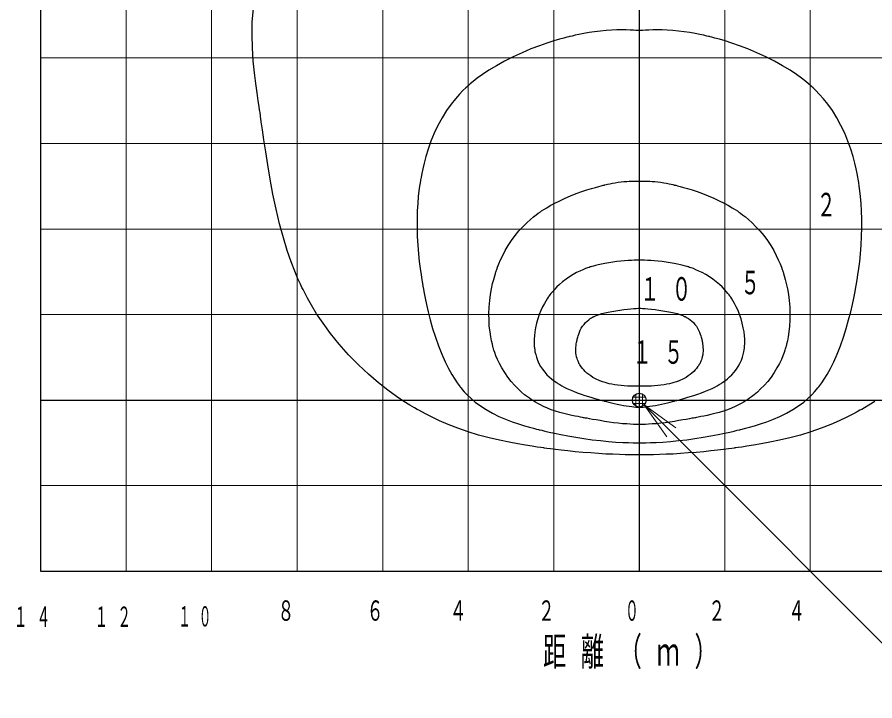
# Model space of a CAD drawing. Units: millimetres on the paper, scale 1:30. Extents: x 895 to 1260, y 264 to 554.
# Drawn here: x 1146.8 to 1213.6, y 454.3 to 507.6 of the extents above; entities that cross this region are included whole.
import ezdxf
from ezdxf.enums import TextEntityAlignment as Align

# ---------------------------------------------------------------- set-up
doc = ezdxf.new("R2010")
doc.units = ezdxf.units.MM
doc.layers.add('1_300', color=7, linetype='Continuous', lineweight=13)
doc.styles.add('ＭＳ ゴシック', font='')
doc.styles.get('ＭＳ ゴシック').set_extended_font_data('MS Gothic')

msp = doc.modelspace()

# ---------------------------------------------------------------- linework, layer by layer
at = {"layer": '1_300', "color": 2, "lineweight": 25}
for p, q in [((1148.597, 531.099), (1148.597, 464.439)), ((1148.597, 464.439), (1241.919, 464.439))]:
    msp.add_line(p, q, dxfattribs=at)
at = {"layer": '1_300', "color": 70}
for p, q in [((1155.263, 531.099), (1155.263, 464.439)), ((1161.929, 531.099), (1161.929, 464.439)), ((1168.595, 531.099), (1168.595, 464.439)), ((1175.261, 531.099), (1175.261, 464.439)), ((1181.927, 531.099), (1181.927, 464.439)), ((1188.593, 531.099), (1188.593, 464.439)), ((1201.924, 531.099), (1201.924, 464.439)), ((1208.59, 531.099), (1208.59, 464.439)), ((1148.597, 504.435), (1241.919, 504.435)), ((1148.597, 497.769), (1241.919, 497.769)), ((1148.597, 491.103), (1241.919, 491.103)), ((1148.597, 484.437), (1241.919, 484.437)), ((1148.597, 471.105), (1241.919, 471.105))]:
    msp.add_line(p, q, dxfattribs=at)
at = {"layer": '1_300', "color": 1, "lineweight": 25}
for p, q in [((1195.258, 531.099), (1195.258, 464.439)), ((1148.597, 477.771), (1241.919, 477.771))]:
    msp.add_line(p, q, dxfattribs=at)
at = {"layer": '1_300'}
for p, q in [((1195, 477.298), (1195, 478.244)), ((1195.5, 477.289), (1195.5, 478.253)), ((1194.77, 478), (1195.746, 478)), ((1194.793, 477.5), (1195.724, 477.5)), ((1195.639, 477.39), (1197.761, 475.269)), ((1195.639, 477.39), (1198.114, 475.622)), ((1197.407, 474.915), (1195.639, 477.39))]:
    msp.add_line(p, q, dxfattribs=at)
at = {"layer": '1_300', "color": 4, "lineweight": 25}
msp.add_lwpolyline([(1213.624, 477.674), (1213.162, 477.384), (1212.818, 477.169), (1212.603, 477.05), (1212.528, 477.007), (1212.463, 476.975), (1212.248, 476.857), (1211.904, 476.674), (1211.431, 476.437), (1210.85, 476.158), (1210.184, 475.868), (1209.431, 475.577), (1208.635, 475.308), (1207.818, 475.05), (1206.99, 474.824), (1206.194, 474.642), (1205.442, 474.48), (1204.754, 474.351), (1204.151, 474.255), (1203.646, 474.169), (1203.248, 474.115), (1202.958, 474.072), (1202.775, 474.05), (1202.721, 474.04), (1202.657, 474.029), (1202.485, 474.007), (1202.205, 473.975), (1201.829, 473.921), (1201.366, 473.868), (1200.85, 473.814), (1200.28, 473.749), (1199.689, 473.696), (1199.076, 473.652), (1198.474, 473.61), (1197.893, 473.567), (1197.345, 473.545), (1196.829, 473.523), (1196.377, 473.513), (1196.001, 473.502), (1195.689, 473.502), (1195.463, 473.502), (1195.323, 473.502), (1195.27, 473.502), (1195.227, 473.502), (1195.087, 473.502), (1194.861, 473.502), (1194.549, 473.502), (1194.162, 473.513), (1193.711, 473.523), (1193.205, 473.545), (1192.657, 473.567), (1192.076, 473.61), (1191.474, 473.652), (1190.861, 473.696), (1190.27, 473.749), (1189.7, 473.814), (1189.173, 473.868), (1188.721, 473.921), (1188.345, 473.975), (1188.065, 474.007), (1187.883, 474.029), (1187.829, 474.04), (1187.764, 474.05), (1187.592, 474.072), (1187.302, 474.115), (1186.904, 474.169), (1186.388, 474.255), (1185.786, 474.351), (1185.108, 474.48), (1184.356, 474.642), (1183.549, 474.824), (1182.732, 475.05), (1181.915, 475.308), (1181.108, 475.577), (1180.366, 475.868), (1179.689, 476.158), (1179.108, 476.437), (1178.646, 476.674), (1178.302, 476.857), (1178.087, 476.975), (1178.012, 477.007), (1177.947, 477.05), (1177.732, 477.169), (1177.388, 477.384), (1176.915, 477.674), (1176.345, 478.061), (1175.668, 478.545), (1174.936, 479.115), (1174.162, 479.781), (1173.377, 480.513), (1172.603, 481.298), (1171.872, 482.126), (1171.195, 482.954), (1170.614, 483.76), (1170.109, 484.502), (1169.711, 485.169), (1169.399, 485.717), (1169.184, 486.126), (1169.055, 486.384), (1169.012, 486.459), (1168.969, 486.545), (1168.85, 486.803), (1168.657, 487.233), (1168.41, 487.814), (1168.119, 488.556), (1167.818, 489.437), (1167.517, 490.427), (1167.216, 491.513), (1166.947, 492.663), (1166.7, 493.824), (1166.485, 494.986), (1166.302, 496.104), (1166.141, 497.126), (1166.001, 498.05), (1165.883, 498.835), (1165.797, 499.459), (1165.732, 499.91), (1165.7, 500.19), (1165.678, 500.287), (1165.668, 500.373), (1165.625, 500.652), (1165.56, 501.093), (1165.474, 501.706), (1165.377, 502.437), (1165.27, 503.287), (1165.173, 504.222), (1165.109, 505.222), (1165.076, 506.244), (1165.098, 507.265), (1165.195, 508.265)], dxfattribs=at)
for points in [[(1195.27, 506.577), (1195.237, 506.588), (1195.151, 506.588), (1195.001, 506.588), (1194.797, 506.599), (1194.539, 506.609), (1194.237, 506.62), (1193.893, 506.62), (1193.506, 506.62), (1193.098, 506.599), (1192.668, 506.577), (1192.227, 506.534), (1191.775, 506.48), (1191.345, 506.416), (1190.926, 506.341), (1190.56, 506.276), (1190.259, 506.201), (1190.022, 506.147), (1189.872, 506.115), (1189.829, 506.104), (1189.775, 506.093), (1189.625, 506.05), (1189.377, 505.986), (1189.033, 505.889), (1188.592, 505.76), (1188.065, 505.588), (1187.474, 505.384), (1186.818, 505.136), (1186.13, 504.846), (1185.431, 504.534), (1184.754, 504.19), (1184.119, 503.835), (1183.539, 503.491), (1183.044, 503.158), (1182.635, 502.857), (1182.313, 502.609), (1182.087, 502.416), (1181.947, 502.298), (1181.904, 502.265), (1181.861, 502.222), (1181.732, 502.104), (1181.517, 501.9), (1181.248, 501.62), (1180.936, 501.255), (1180.592, 500.824), (1180.237, 500.33), (1179.893, 499.771), (1179.56, 499.179), (1179.27, 498.566), (1179.012, 497.943), (1178.797, 497.33), (1178.625, 496.76), (1178.485, 496.233), (1178.377, 495.792), (1178.302, 495.427), (1178.248, 495.158), (1178.227, 494.997), (1178.216, 494.943), (1178.205, 494.878), (1178.173, 494.717), (1178.141, 494.448), (1178.087, 494.082), (1178.033, 493.631), (1177.99, 493.104), (1177.958, 492.513), (1177.936, 491.868), (1177.936, 491.201), (1177.947, 490.513), (1177.99, 489.835), (1178.044, 489.179), (1178.108, 488.566), (1178.173, 488.018), (1178.248, 487.534), (1178.302, 487.147), (1178.356, 486.857), (1178.388, 486.685), (1178.399, 486.631), (1178.41, 486.566), (1178.431, 486.394), (1178.496, 486.104), (1178.571, 485.706), (1178.678, 485.222), (1178.807, 484.653), (1178.969, 484.018), (1179.151, 483.351), (1179.366, 482.674), (1179.603, 481.997), (1179.861, 481.351), (1180.119, 480.76), (1180.388, 480.222), (1180.646, 479.771), (1180.872, 479.405), (1181.065, 479.126), (1181.216, 478.921), (1181.302, 478.803), (1181.334, 478.76), (1181.366, 478.728), (1181.463, 478.609), (1181.614, 478.427), (1181.84, 478.19), (1182.119, 477.921), (1182.463, 477.62), (1182.872, 477.319), (1183.313, 477.029), (1183.807, 476.749), (1184.313, 476.502), (1184.84, 476.276), (1185.356, 476.072), (1185.85, 475.911), (1186.302, 475.771), (1186.7, 475.663), (1187.022, 475.577), (1187.259, 475.513), (1187.41, 475.48), (1187.452, 475.459), (1187.506, 475.448), (1187.657, 475.416), (1187.893, 475.351), (1188.237, 475.276), (1188.657, 475.19), (1189.141, 475.083), (1189.7, 474.975), (1190.302, 474.878), (1190.936, 474.771), (1191.592, 474.685), (1192.237, 474.61), (1192.861, 474.545), (1193.442, 474.502), (1193.969, 474.47), (1194.42, 474.459), (1194.786, 474.448), (1195.055, 474.448), (1195.216, 474.448), (1195.27, 474.448), (1195.323, 474.448), (1195.496, 474.448), (1195.764, 474.448), (1196.13, 474.459), (1196.581, 474.47), (1197.098, 474.502), (1197.689, 474.545), (1198.313, 474.61), (1198.958, 474.685), (1199.603, 474.771), (1200.248, 474.878), (1200.85, 474.975), (1201.399, 475.083), (1201.893, 475.19), (1202.313, 475.276), (1202.646, 475.351), (1202.893, 475.416), (1203.044, 475.448), (1203.087, 475.459), (1203.141, 475.48), (1203.291, 475.513), (1203.528, 475.577), (1203.85, 475.663), (1204.248, 475.771), (1204.7, 475.911), (1205.194, 476.072), (1205.711, 476.276), (1206.227, 476.502), (1206.743, 476.749), (1207.227, 477.029), (1207.678, 477.319), (1208.076, 477.62), (1208.42, 477.921), (1208.71, 478.19), (1208.925, 478.427), (1209.087, 478.609), (1209.184, 478.728), (1209.216, 478.76), (1209.248, 478.803), (1209.334, 478.921), (1209.485, 479.126), (1209.678, 479.405), (1209.904, 479.771), (1210.162, 480.222), (1210.42, 480.76), (1210.689, 481.351), (1210.947, 481.997), (1211.184, 482.674), (1211.399, 483.351), (1211.581, 484.018), (1211.743, 484.653), (1211.872, 485.222), (1211.979, 485.706), (1212.054, 486.104), (1212.108, 486.394), (1212.141, 486.566), (1212.151, 486.631), (1212.162, 486.685), (1212.194, 486.857), (1212.237, 487.147), (1212.302, 487.534), (1212.366, 488.018), (1212.442, 488.566), (1212.506, 489.179), (1212.56, 489.835), (1212.592, 490.513), (1212.614, 491.201), (1212.614, 491.868), (1212.592, 492.513), (1212.56, 493.104), (1212.506, 493.631), (1212.463, 494.082), (1212.409, 494.448), (1212.366, 494.717), (1212.345, 494.878), (1212.334, 494.943), (1212.323, 494.997), (1212.291, 495.158), (1212.248, 495.427), (1212.173, 495.792), (1212.065, 496.233), (1211.925, 496.76), (1211.753, 497.33), (1211.528, 497.943), (1211.28, 498.566), (1210.979, 499.179), (1210.657, 499.771), (1210.313, 500.33), (1209.958, 500.824), (1209.614, 501.255), (1209.291, 501.62), (1209.022, 501.9), (1208.818, 502.104), (1208.689, 502.222), (1208.646, 502.265), (1208.603, 502.298), (1208.463, 502.416), (1208.237, 502.609), (1207.915, 502.857), (1207.506, 503.158), (1207.012, 503.491), (1206.431, 503.835), (1205.796, 504.19), (1205.119, 504.534), (1204.42, 504.846), (1203.732, 505.136), (1203.076, 505.384), (1202.474, 505.588), (1201.958, 505.76), (1201.517, 505.889), (1201.162, 505.986), (1200.915, 506.05), (1200.775, 506.093), (1200.721, 506.104), (1200.667, 506.115), (1200.528, 506.147), (1200.291, 506.201), (1199.979, 506.276), (1199.614, 506.341), (1199.205, 506.416), (1198.764, 506.48), (1198.323, 506.534), (1197.872, 506.577), (1197.442, 506.599), (1197.033, 506.62), (1196.657, 506.62), (1196.313, 506.62), (1196.012, 506.609), (1195.753, 506.599), (1195.549, 506.588), (1195.399, 506.588), (1195.302, 506.588)], [(1195.27, 494.814), (1195.291, 494.824), (1195.323, 494.824), (1195.399, 494.824), (1195.485, 494.824), (1195.603, 494.824), (1195.743, 494.824), (1195.893, 494.824), (1196.076, 494.824), (1196.27, 494.814), (1196.474, 494.803), (1196.7, 494.781), (1196.926, 494.749), (1197.162, 494.706), (1197.377, 494.674), (1197.581, 494.631), (1197.753, 494.599), (1197.882, 494.566), (1197.958, 494.545), (1197.99, 494.534), (1198.022, 494.534), (1198.098, 494.513), (1198.248, 494.48), (1198.442, 494.427), (1198.7, 494.351), (1199.012, 494.265), (1199.377, 494.147), (1199.775, 494.018), (1200.194, 493.868), (1200.635, 493.685), (1201.076, 493.502), (1201.495, 493.308), (1201.883, 493.115), (1202.216, 492.932), (1202.506, 492.76), (1202.732, 492.62), (1202.904, 492.513), (1203.001, 492.437), (1203.033, 492.416), (1203.065, 492.394), (1203.162, 492.33), (1203.313, 492.212), (1203.528, 492.05), (1203.775, 491.835), (1204.055, 491.588), (1204.356, 491.287), (1204.667, 490.953), (1204.958, 490.599), (1205.248, 490.212), (1205.506, 489.814), (1205.743, 489.427), (1205.936, 489.05), (1206.098, 488.695), (1206.237, 488.394), (1206.334, 488.136), (1206.399, 487.954), (1206.442, 487.835), (1206.452, 487.792), (1206.463, 487.76), (1206.506, 487.642), (1206.56, 487.448), (1206.635, 487.179), (1206.721, 486.846), (1206.807, 486.448), (1206.883, 486.007), (1206.947, 485.523), (1206.99, 485.018), (1207.001, 484.502), (1207.001, 484.007), (1206.968, 483.523), (1206.925, 483.093), (1206.872, 482.706), (1206.807, 482.384), (1206.743, 482.126), (1206.7, 481.943), (1206.667, 481.835), (1206.657, 481.792), (1206.635, 481.76), (1206.603, 481.653), (1206.549, 481.47), (1206.452, 481.233), (1206.334, 480.943), (1206.184, 480.62), (1205.99, 480.276), (1205.775, 479.921), (1205.528, 479.566), (1205.27, 479.233), (1204.99, 478.921), (1204.721, 478.642), (1204.463, 478.394), (1204.216, 478.19), (1204.012, 478.029), (1203.839, 477.911), (1203.71, 477.814), (1203.635, 477.771), (1203.614, 477.749), (1203.582, 477.739), (1203.506, 477.685), (1203.377, 477.609), (1203.205, 477.502), (1202.99, 477.395), (1202.732, 477.265), (1202.452, 477.147), (1202.141, 477.018), (1201.818, 476.911), (1201.495, 476.814), (1201.162, 476.717), (1200.85, 476.642), (1200.549, 476.577), (1200.28, 476.523), (1200.055, 476.48), (1199.861, 476.437), (1199.721, 476.416), (1199.635, 476.395), (1199.614, 476.395), (1199.581, 476.384), (1199.495, 476.373), (1199.356, 476.351), (1199.162, 476.308), (1198.926, 476.265), (1198.646, 476.222), (1198.334, 476.169), (1198.001, 476.115), (1197.646, 476.061), (1197.291, 476.007), (1196.936, 475.975), (1196.592, 475.932), (1196.27, 475.911), (1195.979, 475.889), (1195.743, 475.878), (1195.538, 475.878), (1195.388, 475.878), (1195.302, 475.878), (1195.27, 475.878), (1195.248, 475.878), (1195.151, 475.878), (1195.012, 475.878), (1194.807, 475.878), (1194.56, 475.889), (1194.28, 475.911), (1193.958, 475.932), (1193.614, 475.975), (1193.259, 476.007), (1192.904, 476.061), (1192.549, 476.115), (1192.205, 476.169), (1191.893, 476.222), (1191.624, 476.265), (1191.377, 476.308), (1191.194, 476.351), (1191.055, 476.373), (1190.969, 476.384), (1190.936, 476.395), (1190.904, 476.395), (1190.829, 476.416), (1190.689, 476.437), (1190.495, 476.48), (1190.27, 476.523), (1190.001, 476.577), (1189.7, 476.642), (1189.388, 476.717), (1189.055, 476.814), (1188.721, 476.911), (1188.399, 477.018), (1188.098, 477.147), (1187.807, 477.265), (1187.56, 477.395), (1187.345, 477.502), (1187.162, 477.609), (1187.044, 477.685), (1186.958, 477.739), (1186.936, 477.749), (1186.915, 477.771), (1186.829, 477.814), (1186.711, 477.911), (1186.538, 478.029), (1186.323, 478.19), (1186.087, 478.394), (1185.829, 478.642), (1185.549, 478.921), (1185.28, 479.233), (1185.012, 479.566), (1184.775, 479.921), (1184.549, 480.276), (1184.367, 480.62), (1184.216, 480.943), (1184.087, 481.233), (1184.001, 481.47), (1183.936, 481.653), (1183.904, 481.76), (1183.893, 481.792), (1183.883, 481.835), (1183.85, 481.943), (1183.807, 482.126), (1183.743, 482.384), (1183.678, 482.706), (1183.625, 483.093), (1183.571, 483.523), (1183.549, 484.007), (1183.539, 484.502), (1183.56, 485.018), (1183.603, 485.523), (1183.668, 486.007), (1183.743, 486.448), (1183.829, 486.846), (1183.915, 487.179), (1183.99, 487.448), (1184.044, 487.642), (1184.087, 487.76), (1184.098, 487.792), (1184.108, 487.835), (1184.151, 487.954), (1184.216, 488.136), (1184.313, 488.394), (1184.442, 488.695), (1184.614, 489.05), (1184.807, 489.427), (1185.044, 489.814), (1185.302, 490.212), (1185.582, 490.599), (1185.883, 490.953), (1186.194, 491.287), (1186.485, 491.588), (1186.775, 491.835), (1187.022, 492.05), (1187.227, 492.212), (1187.388, 492.33), (1187.485, 492.394), (1187.517, 492.416), (1187.549, 492.437), (1187.646, 492.513), (1187.818, 492.62), (1188.044, 492.76), (1188.323, 492.932), (1188.668, 493.115), (1189.055, 493.308), (1189.474, 493.502), (1189.904, 493.685), (1190.345, 493.868), (1190.775, 494.018), (1191.173, 494.147), (1191.539, 494.265), (1191.85, 494.351), (1192.108, 494.427), (1192.302, 494.48), (1192.442, 494.513), (1192.528, 494.534), (1192.56, 494.534), (1192.581, 494.545), (1192.668, 494.566), (1192.796, 494.599), (1192.969, 494.631), (1193.173, 494.674), (1193.388, 494.706), (1193.614, 494.749), (1193.85, 494.781), (1194.065, 494.803), (1194.28, 494.814), (1194.474, 494.824), (1194.646, 494.824), (1194.807, 494.824), (1194.947, 494.824), (1195.055, 494.824), (1195.151, 494.824), (1195.216, 494.824), (1195.259, 494.824)], [(1195.27, 488.695), (1195.248, 488.695), (1195.173, 488.685), (1195.044, 488.685), (1194.872, 488.674), (1194.646, 488.652), (1194.399, 488.642), (1194.119, 488.62), (1193.818, 488.599), (1193.506, 488.566), (1193.194, 488.523), (1192.883, 488.48), (1192.581, 488.427), (1192.313, 488.373), (1192.065, 488.319), (1191.85, 488.265), (1191.689, 488.222), (1191.56, 488.179), (1191.485, 488.158), (1191.463, 488.147), (1191.431, 488.147), (1191.356, 488.115), (1191.237, 488.072), (1191.076, 488.018), (1190.872, 487.932), (1190.635, 487.824), (1190.377, 487.706), (1190.098, 487.556), (1189.818, 487.384), (1189.549, 487.201), (1189.28, 486.996), (1189.044, 486.792), (1188.829, 486.588), (1188.646, 486.394), (1188.485, 486.222), (1188.366, 486.072), (1188.291, 485.964), (1188.237, 485.9), (1188.216, 485.867), (1188.205, 485.846), (1188.151, 485.782), (1188.076, 485.663), (1187.979, 485.491), (1187.861, 485.287), (1187.721, 485.039), (1187.592, 484.749), (1187.463, 484.437), (1187.356, 484.093), (1187.259, 483.76), (1187.173, 483.416), (1187.119, 483.093), (1187.087, 482.792), (1187.065, 482.534), (1187.065, 482.319), (1187.065, 482.136), (1187.076, 482.007), (1187.076, 481.932), (1187.076, 481.91), (1187.087, 481.889), (1187.087, 481.814), (1187.108, 481.685), (1187.13, 481.523), (1187.184, 481.33), (1187.237, 481.115), (1187.323, 480.878), (1187.442, 480.631), (1187.571, 480.394), (1187.721, 480.169), (1187.893, 479.943), (1188.065, 479.749), (1188.248, 479.577), (1188.42, 479.427), (1188.571, 479.308), (1188.7, 479.212), (1188.797, 479.147), (1188.861, 479.104), (1188.883, 479.093), (1188.904, 479.072), (1188.969, 479.04), (1189.065, 478.975), (1189.216, 478.889), (1189.399, 478.792), (1189.614, 478.685), (1189.861, 478.566), (1190.141, 478.459), (1190.431, 478.341), (1190.732, 478.233), (1191.022, 478.136), (1191.313, 478.05), (1191.571, 477.975), (1191.807, 477.9), (1192.001, 477.846), (1192.151, 477.803), (1192.27, 477.771), (1192.334, 477.76), (1192.366, 477.749), (1192.388, 477.749), (1192.452, 477.728), (1192.56, 477.696), (1192.711, 477.652), (1192.883, 477.609), (1193.087, 477.556), (1193.313, 477.502), (1193.549, 477.448), (1193.786, 477.405), (1194.022, 477.351), (1194.248, 477.319), (1194.463, 477.287), (1194.668, 477.265), (1194.84, 477.244), (1194.99, 477.233), (1195.108, 477.233), (1195.205, 477.233), (1195.259, 477.233), (1195.27, 477.233), (1195.291, 477.233), (1195.345, 477.233), (1195.431, 477.233), (1195.56, 477.233), (1195.711, 477.244), (1195.883, 477.265), (1196.087, 477.287), (1196.302, 477.319), (1196.528, 477.351), (1196.764, 477.405), (1197.001, 477.448), (1197.237, 477.502), (1197.452, 477.556), (1197.657, 477.609), (1197.84, 477.652), (1197.99, 477.696), (1198.098, 477.728), (1198.162, 477.749), (1198.184, 477.749), (1198.205, 477.76), (1198.28, 477.771), (1198.388, 477.803), (1198.549, 477.846), (1198.743, 477.9), (1198.979, 477.975), (1199.237, 478.05), (1199.517, 478.136), (1199.818, 478.233), (1200.119, 478.341), (1200.409, 478.459), (1200.689, 478.566), (1200.936, 478.685), (1201.151, 478.792), (1201.334, 478.889), (1201.485, 478.975), (1201.581, 479.04), (1201.646, 479.072), (1201.667, 479.093), (1201.689, 479.104), (1201.754, 479.147), (1201.85, 479.212), (1201.979, 479.308), (1202.13, 479.427), (1202.302, 479.577), (1202.474, 479.749), (1202.657, 479.943), (1202.829, 480.169), (1202.979, 480.394), (1203.108, 480.631), (1203.216, 480.878), (1203.302, 481.115), (1203.366, 481.33), (1203.409, 481.523), (1203.442, 481.685), (1203.452, 481.814), (1203.463, 481.889), (1203.463, 481.91), (1203.474, 481.932), (1203.474, 482.007), (1203.485, 482.136), (1203.485, 482.319), (1203.485, 482.534), (1203.463, 482.792), (1203.431, 483.093), (1203.366, 483.416), (1203.291, 483.76), (1203.194, 484.093), (1203.076, 484.437), (1202.958, 484.749), (1202.818, 485.039), (1202.689, 485.287), (1202.571, 485.491), (1202.474, 485.663), (1202.388, 485.782), (1202.345, 485.846), (1202.323, 485.867), (1202.313, 485.9), (1202.259, 485.964), (1202.173, 486.072), (1202.055, 486.222), (1201.904, 486.394), (1201.721, 486.588), (1201.506, 486.792), (1201.259, 486.996), (1201.001, 487.201), (1200.732, 487.384), (1200.452, 487.556), (1200.173, 487.706), (1199.915, 487.824), (1199.678, 487.932), (1199.474, 488.018), (1199.313, 488.072), (1199.184, 488.115), (1199.108, 488.147), (1199.087, 488.147), (1199.065, 488.158), (1198.99, 488.179), (1198.861, 488.222), (1198.689, 488.265), (1198.485, 488.319), (1198.237, 488.373), (1197.969, 488.427), (1197.668, 488.48), (1197.356, 488.523), (1197.044, 488.566), (1196.732, 488.599), (1196.431, 488.62), (1196.151, 488.642), (1195.893, 488.652), (1195.678, 488.674), (1195.506, 488.685), (1195.377, 488.685), (1195.302, 488.695)], [(1195.27, 484.943), (1195.302, 484.943), (1195.388, 484.932), (1195.517, 484.921), (1195.711, 484.9), (1195.936, 484.878), (1196.205, 484.857), (1196.496, 484.825), (1196.797, 484.782), (1197.108, 484.738), (1197.42, 484.685), (1197.71, 484.631), (1197.979, 484.566), (1198.216, 484.513), (1198.409, 484.448), (1198.581, 484.384), (1198.7, 484.341), (1198.786, 484.298), (1198.84, 484.276), (1198.861, 484.265), (1198.872, 484.255), (1198.926, 484.233), (1199.001, 484.179), (1199.108, 484.126), (1199.227, 484.039), (1199.345, 483.932), (1199.474, 483.814), (1199.592, 483.674), (1199.71, 483.534), (1199.807, 483.373), (1199.882, 483.212), (1199.958, 483.061), (1200.012, 482.921), (1200.055, 482.782), (1200.087, 482.674), (1200.108, 482.588), (1200.13, 482.513), (1200.141, 482.48), (1200.141, 482.459), (1200.141, 482.448), (1200.151, 482.405), (1200.162, 482.341), (1200.184, 482.255), (1200.194, 482.147), (1200.216, 482.018), (1200.227, 481.878), (1200.237, 481.738), (1200.237, 481.588), (1200.227, 481.427), (1200.205, 481.287), (1200.173, 481.147), (1200.141, 481.018), (1200.108, 480.9), (1200.065, 480.803), (1200.033, 480.728), (1200.001, 480.663), (1199.99, 480.631), (1199.979, 480.62), (1199.969, 480.609), (1199.958, 480.577), (1199.915, 480.524), (1199.872, 480.448), (1199.807, 480.351), (1199.721, 480.244), (1199.625, 480.126), (1199.506, 480.007), (1199.366, 479.878), (1199.216, 479.76), (1199.065, 479.653), (1198.904, 479.545), (1198.753, 479.459), (1198.603, 479.384), (1198.474, 479.33), (1198.366, 479.276), (1198.28, 479.244), (1198.237, 479.233), (1198.216, 479.222), (1198.205, 479.212), (1198.151, 479.201), (1198.065, 479.169), (1197.947, 479.136), (1197.797, 479.093), (1197.614, 479.05), (1197.42, 479.007), (1197.194, 478.964), (1196.947, 478.932), (1196.7, 478.9), (1196.452, 478.878), (1196.216, 478.868), (1195.99, 478.857), (1195.786, 478.846), (1195.603, 478.846), (1195.463, 478.846), (1195.356, 478.846), (1195.291, 478.846), (1195.27, 478.846), (1195.248, 478.846), (1195.184, 478.846), (1195.087, 478.846), (1194.936, 478.846), (1194.764, 478.846), (1194.56, 478.857), (1194.334, 478.868), (1194.087, 478.878), (1193.84, 478.9), (1193.592, 478.932), (1193.356, 478.964), (1193.13, 479.007), (1192.926, 479.05), (1192.754, 479.093), (1192.603, 479.136), (1192.485, 479.169), (1192.399, 479.201), (1192.345, 479.212), (1192.334, 479.222), (1192.313, 479.233), (1192.259, 479.244), (1192.184, 479.276), (1192.076, 479.33), (1191.947, 479.384), (1191.796, 479.459), (1191.635, 479.545), (1191.485, 479.653), (1191.323, 479.76), (1191.184, 479.878), (1191.044, 480.007), (1190.926, 480.126), (1190.829, 480.244), (1190.743, 480.351), (1190.678, 480.448), (1190.624, 480.524), (1190.592, 480.577), (1190.571, 480.609), (1190.571, 480.62), (1190.56, 480.631), (1190.549, 480.663), (1190.517, 480.728), (1190.485, 480.803), (1190.442, 480.9), (1190.41, 481.018), (1190.366, 481.147), (1190.345, 481.287), (1190.323, 481.427), (1190.313, 481.588), (1190.313, 481.738), (1190.323, 481.878), (1190.334, 482.018), (1190.345, 482.147), (1190.366, 482.255), (1190.388, 482.341), (1190.399, 482.405), (1190.41, 482.448), (1190.41, 482.459), (1190.41, 482.48), (1190.42, 482.513), (1190.442, 482.588), (1190.463, 482.674), (1190.495, 482.782), (1190.539, 482.921), (1190.592, 483.061), (1190.657, 483.212), (1190.743, 483.373), (1190.84, 483.534), (1190.958, 483.674), (1191.076, 483.814), (1191.194, 483.932), (1191.323, 484.039), (1191.442, 484.126), (1191.539, 484.179), (1191.624, 484.233), (1191.668, 484.255), (1191.689, 484.265), (1191.711, 484.276), (1191.754, 484.298), (1191.85, 484.341), (1191.969, 484.384), (1192.13, 484.448), (1192.334, 484.513), (1192.571, 484.566), (1192.84, 484.631), (1193.13, 484.685), (1193.431, 484.738), (1193.743, 484.782), (1194.055, 484.825), (1194.345, 484.857), (1194.614, 484.878), (1194.84, 484.9), (1195.022, 484.921), (1195.162, 484.932), (1195.248, 484.943)]]:
    msp.add_lwpolyline(points, close=True, dxfattribs=at)
at = {"layer": '1_300'}
msp.add_lwpolyline([(1195.639, 477.39), (1218.698, 454.332), (1230.698, 454.332)], dxfattribs=at)
at = {"layer": '1_300', "color": 2, "lineweight": 25}
msp.add_circle((1195.258, 477.771), 0.539, dxfattribs=at)

# ---------------------------------------------------------------- texts
at = {"layer": '1_300', "style": 'ＭＳ ゴシック', "width": 0.6}
for s, p in [('２', (1209.083, 493.007)), ('５', (1203.164, 486.931))]:
    msp.add_text(s, height=1.833, dxfattribs=at).set_placement(p, align=Align.MIDDLE_LEFT)
at = {"layer": '1_300', "style": 'ＭＳ ゴシック'}
for s, width, p in [('８', 0.6, (1167.07, 460.096)), ('６', 0.6, (1174.016, 460.096)), ('４', 0.6, (1180.489, 460.096)), ('２', 0.6, (1187.371, 460.096)), ('０', 0.5, (1194.145, 460.096)), ('２', 0.6, (1200.65, 460.096)), ('４', 0.6, (1206.876, 460.096))]:
    msp.add_text(s, height=1.587, dxfattribs=dict(at, width=width)).set_placement(p, align=Align.BOTTOM_LEFT)
for s, insert, char_height, attachment_point in [('\\T1.64;\\W0.6;１０', (1195.341, 486.425), 1.833, 4), ('\\T1.64;\\W0.6;１５', (1194.727, 481.5), 1.833, 4), ('\\T1.64;\\W0.5;１４', (1146.5, 460.096), 1.587, 7), ('\\T1.64;\\W0.5;１２', (1152.792, 460.096), 1.587, 7), ('\\T1.64;\\W0.45;１０', (1159.328, 460.096), 1.587, 7), ('\\T1.64;\\W0.6;距離（ｍ）', (1187.758, 458.038), 2.199, 4)]:
    msp.add_mtext(s, dxfattribs=dict(at, insert=insert, char_height=char_height, attachment_point=attachment_point))

doc.saveas('drawing.dxf')
